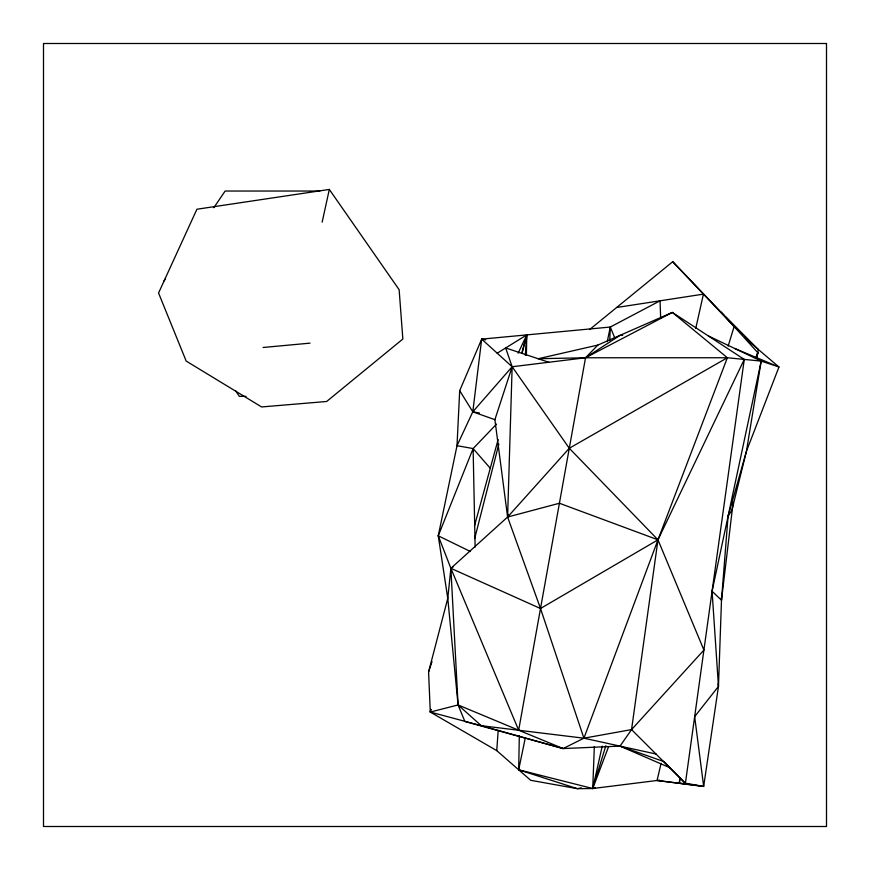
<?xml version="1.0" encoding="UTF-8"?>
<svg xmlns="http://www.w3.org/2000/svg" width="870" height="870" viewBox="0 0 870 870"><rect width="100%" height="100%" fill="white"/><g stroke="black" fill="none" stroke-linecap="round" stroke-linejoin="round"><path stroke-width="1.3" d="M519.314 735.824L518.683 769.798L577.365 788.677L592.742 788.524L659.71 780.151M526.394 355.275L526.774 334.896L497.194 353.198M656.121 754.04L583.911 738.195L540.509 608.511L507.601 517.03L512.147 366.748L505.655 347.956L548.839 362.257M661.102 763.316L657.067 780.488L703.667 786.447L718.468 686.43L721.491 600.18L728.059 516.345L746.449 451.215L778.965 367.01L750.212 342.584L744.731 336.864M594.34 746.449L592.742 788.524L518.683 769.798L525.284 737.89M609.772 340.616L610.283 327.044L660.036 300.813L660.678 318.409M614.916 338.278L610.283 327.044L481.686 339.126L459.686 390.663L457.011 445.679L438.252 535.811L447.778 598.375L458.077 704.95L464.885 721.48L563.107 748.559L620.016 746.112L663.625 761.5L685.68 783.652L631.555 729.604L657.981 539.824L727.353 357.744L672.336 312.417L597.831 345.085L538.182 358.734L585.532 357.766L727.353 357.744L761.185 361.094L778.965 367.01L734.748 348.5M581.28 787.785L577.365 788.677L530.689 780.303L496.748 750.625L498.205 730.311M525.306 355.199L526.774 334.896L518.118 353.231M496.531 424.092L473.117 448.572L438.252 535.811L450.877 568.327L447.778 598.375L428.584 671.955L430.291 712.062L496.748 750.625M708.3 335.918L761.185 361.094L712.073 591.274L721.491 600.18L733.171 502.164M485.688 339.844L481.686 339.126L472.801 411.804L457.011 445.679L473.117 448.572L490.267 468.256M472.78 451.258L473.117 448.572L475.14 547.121M689.214 783.859L679.252 783.272L679.938 777.878M481.686 339.126L512.147 366.748L569.284 448.257L657.981 539.824L703.906 650.064L631.555 729.604L583.911 738.195L563.107 748.559L481.295 725.7L458.077 704.95L450.877 568.327L507.601 517.03L507.96 514.333M459.686 390.663L472.801 411.804L512.147 366.748L585.532 357.766L672.336 312.417L744.274 359.419L685.419 783.174L703.667 786.447L694.662 716.619L718.468 686.43L712.073 591.274M761.185 361.094L746.449 451.215L731.909 510.157L728.059 516.345M597.831 345.085L585.532 357.766L518.661 730.224L563.107 748.559M756.856 357.755L758.336 349.49L720.98 312.069L757.77 352.633L756.802 357.972M679.252 783.272L679.981 779.27M607.26 341.671L610.283 327.044M430.846 709.431L430.291 712.062L481.295 725.7L583.911 738.195L657.981 539.824L744.274 359.419M322.139 222.176L329.328 189.432L196.914 209.235L158.558 293.005L186.18 361.072L261.609 406.953L326.663 401.483L402.853 339.028L399.134 289.71L329.328 189.432M602.214 746.199L592.742 788.524L595.363 787.818M695.739 328.469L703.428 294.136L616.634 307.491M756.53 357.918L757.77 352.633L755.845 357.722M430.965 709.441L430.291 712.062L458.077 704.95L518.661 730.224L450.877 568.327L453.205 566.946M474.661 538.595L498.869 443.972M522.065 353.285L526.774 334.896L521.761 353.198M474.52 525.795L498.14 439.491M605.846 745.699L592.742 788.524L608.619 746.58M728.168 346.032L734.128 326.565L672.738 261.707L589.632 329.545M450.877 568.327L540.509 608.511L657.981 539.824L559.41 503.251L507.601 517.03L494.889 419.677L512.147 366.748M428.584 671.955L432.009 661.646M163.973 280.999L165.485 278.781M213.813 207.702L225.134 191.041L319.899 191.041M631.555 729.604L620.016 746.112L669.813 767.71M507.601 517.03L569.284 448.257L727.353 357.744M585.532 357.766L619.984 335.374L622.702 335.385M263.055 347.489L310.046 343.139M246.047 396.361L239.326 396.361L235.639 390.706M657.067 780.488L701.437 786.045M479.392 412.989L472.801 411.804L494.889 419.677M438.252 535.811L470.496 551.536M672.738 261.707L723.72 314.929M725.547 316.832L742.904 334.961M718.174 683.766L718.468 686.43M721.371 597.516L721.491 600.18M826.5 43.5L43.5 43.5L43.5 826.5L826.5 826.5L826.5 43.5"/></g></svg>
